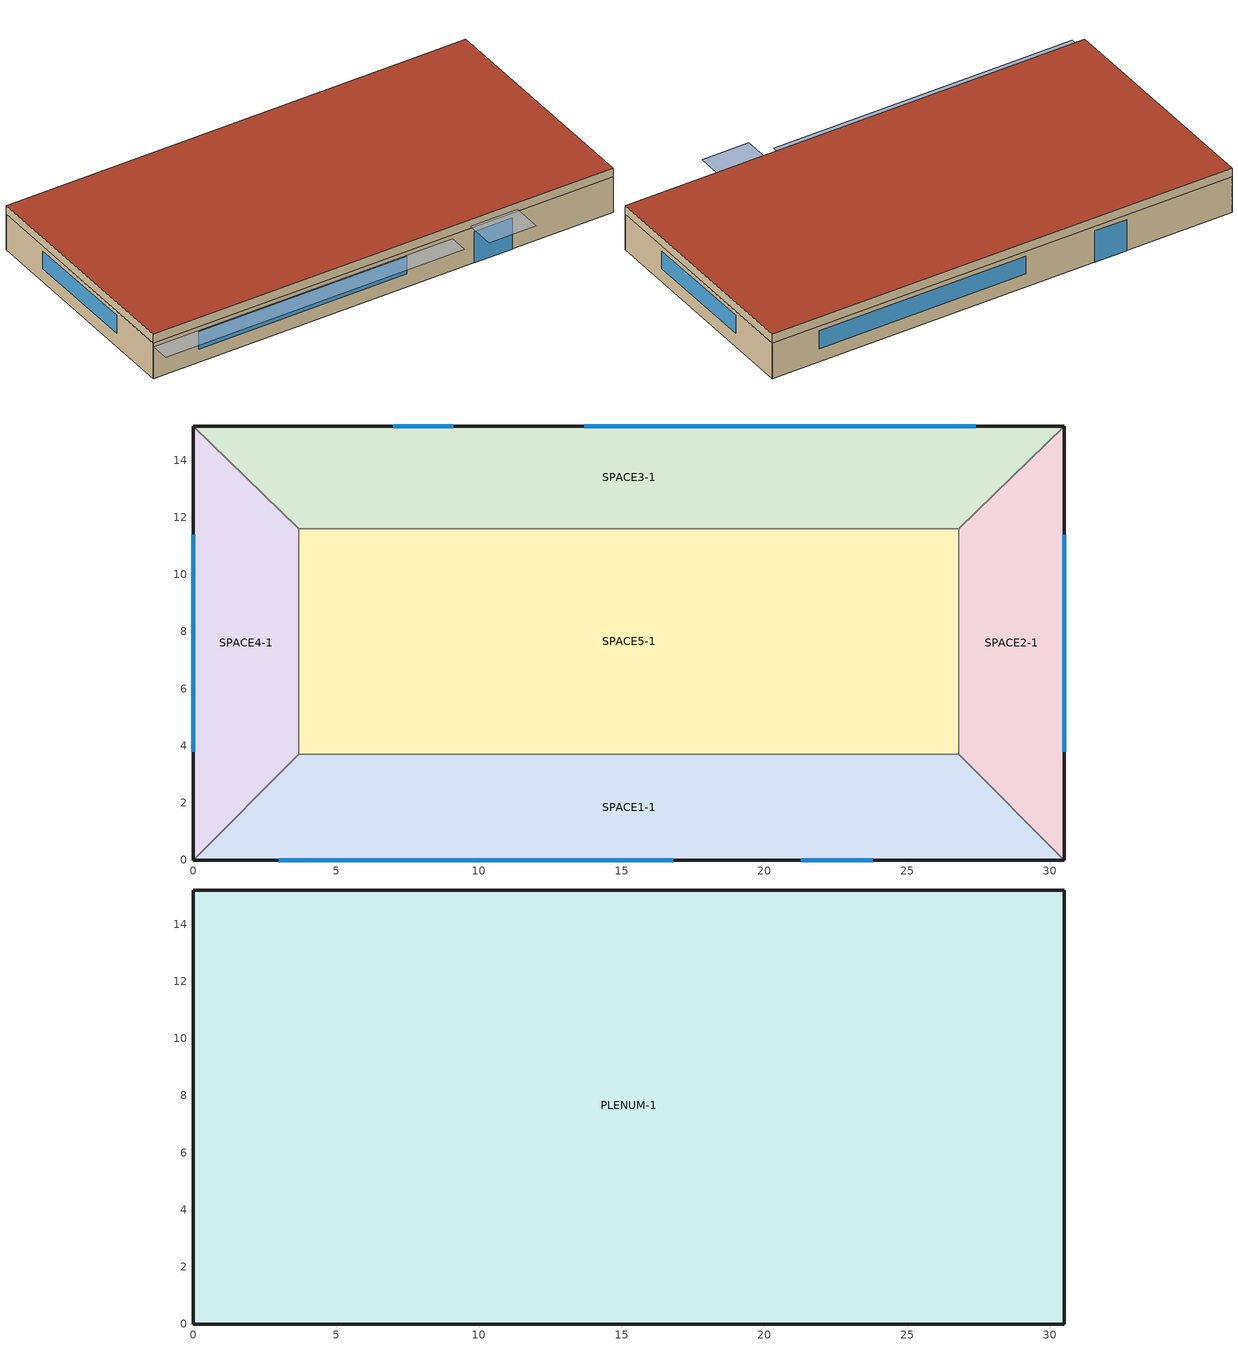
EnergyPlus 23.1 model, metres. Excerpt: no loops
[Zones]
SPACE3-1
 floor ground (FLOOR-SLAB-1): 26.8,11.6 3.7,11.6 0,15.2 30.5,15.2 z0
 wall outside (WALL-1): 30.5,15.2 0,15.2 z0:2.4
 wall to SPACE2-1 (INT-WALL-1): 26.8,11.6 30.5,15.2 z0:2.4
 wall to SPACE4-1 (INT-WALL-1): 0,15.2 3.7,11.6 z0:2.4
 wall to SPACE5-1 (INT-WALL-1): 3.7,11.6 26.8,11.6 z0:2.4
 window (Sgl Grey 3mm): 9.1,15.2 7,15.2 z0:2.1
 window (Dbl Clr 3mm/13mm Air): 27.4,15.2 13.7,15.2 z0.9:2.1
SPACE1-1
 floor ground (FLOOR-SLAB-1): 26.8,3.7 30.5,0 0,0 3.7,3.7 z0
 wall outside (WALL-1): 0,0 30.5,0 z0:2.4
 wall to SPACE2-1 (INT-WALL-1): 30.5,0 26.8,3.7 z0:2.4
 wall to SPACE4-1 (INT-WALL-1): 3.7,3.7 0,0 z0:2.4
 wall to SPACE5-1 (INT-WALL-1): 26.8,3.7 3.7,3.7 z0:2.4
 window (Sgl Grey 3mm): 21.3,0 23.8,0 z0:2.1
 window (Dbl Clr 3mm/13mm Air): 3,0 16.8,0 z0.9:2.1
SPACE2-1
 floor ground (FLOOR-SLAB-1): 26.8,11.6 30.5,15.2 30.5,0 26.8,3.7 z0
 wall outside (WALL-1): 30.5,0 30.5,15.2 z0:2.4
 wall to SPACE5-1 (INT-WALL-1): 26.8,11.6 26.8,3.7 z0:2.4
 window (Dbl Clr 3mm/13mm Air): 30.5,3.8 30.5,11.4 z0.9:2.1
SPACE4-1
 floor ground (FLOOR-SLAB-1): 3.7,3.7 0,0 0,15.2 3.7,11.6 z0
 wall outside (WALL-1): 0,15.2 0,0 z0:2.4
 wall to SPACE5-1 (INT-WALL-1): 3.7,3.7 3.7,11.6 z0:2.4
 window (Dbl Clr 3mm/13mm Air): 0,11.4 0,3.8 z0.9:2.1
SPACE5-1
 floor ground (FLOOR-SLAB-1): 26.8,11.6 26.8,3.7 3.7,3.7 3.7,11.6 z0
PLENUM-1
 floor to SPACE1-1 (CLNG-1): 26.8,3.7 30.5,0 0,0 3.7,3.7 z2.4
 floor to SPACE2-1 (CLNG-1): 26.8,11.6 30.5,15.2 30.5,0 26.8,3.7 z2.4
 floor to SPACE3-1 (CLNG-1): 26.8,11.6 3.7,11.6 0,15.2 30.5,15.2 z2.4
 floor to SPACE4-1 (CLNG-1): 3.7,3.7 0,0 0,15.2 3.7,11.6 z2.4
 floor to SPACE5-1 (CLNG-1): 26.8,11.6 26.8,3.7 3.7,3.7 3.7,11.6 z2.4
 wall outside (WALL-1): 30.5,15.2 0,15.2 0,0 30.5,0 30.5,15.2 z2.4:3
 roof outside (ROOF-1): 0,15.2 0,0 30.5,0 30.5,15.2 z3
shading: 0,-1.3 0,0 19.8,0 19.8,-1.3 z2.2; 21,-2 21,0 24.1,0 24.1,-2 z2.6
[Building]
Building: Loads convergence tolerance value=0.04; Maximum number of warmup days=25; Minimum number of warmup days=6; North axis=30; Solar distribution=FullExterior; Temperature convergence tolerance value=0.4; Terrain=City
[Site:GroundTemperature:BuildingSurface]
20.03, 20.03, 20.13, 20.3, 20.43, 20.52, 20.62, 20.77, 20.78, 20.55, 20.44, 20.2
[Site:Location]
Chicago Ohare Intl Ap IL USA WMO=725300: Elevation=205; Latitude=41.99; Longitude=-87.91; Time zone=-6
[SizingPeriod:DesignDay] Barometric pressure=98886; Day of month=21; Daylight saving time indicator=No; Humidity condition type=WetBulb; Rain indicator=No; Snow indicator=No; Solar model indicator=ASHRAEClearSky
Name | Daily dry bulb temperature range | Day type | Maximum dry bulb temperature | Month | Sky clearness | Wetbulb or dewpoint at maximum dry bulb | Wind direction | Wind speed
Chicago Ohare Intl Ap Ann Clg 1% Condns DB=>MWB | 10.5 | SummerDesignDay | 31.6 | 7 | 1 | 23 | 230 | 5.2
Chicago Ohare Intl Ap Ann Htg 99% Condns DB | 0 | WinterDesignDay | -16.6 | 1 | 0 | -16.6 | 270 | 4.9
[Construction]
CLNG-1: MAT-CLNG-1
Dbl Clr 3mm/13mm Air: CLEAR 3MM, AIR 13MM, CLEAR 3MM
FLOOR-SLAB-1: CC03
INT-WALL-1: GP02, AL21, GP02
ROOF-1: RG01, BR01, IN46, WD01
Sgl Grey 3mm: GREY 3MM
WALL-1: WD01, PW03, IN02, GP01
[Material] Thermal absorptance=0.9
Name | Conductivity | Density | Roughness | Solar absorptance | Specific heat | Thickness | Visible absorptance
BR01 | 0.162 | 1121 | VeryRough | 0.7 | 1464 | 0.0095 | 0.7
CC03 | 1.31 | 2243 | MediumRough | 0.65 | 837 | 0.1016 | 0.65
GP01 | 0.16 | 801 | MediumSmooth | 0.75 | 837 | 0.0127 | 0.75
GP02 | 0.16 | 801 | MediumSmooth | 0.75 | 837 | 0.0159 | 0.75
IN02 | 0.043 | 10 | Rough | 0.75 | 837 | 0.0901 | 0.75
IN46 | 0.023 | 24 | VeryRough | 0.5 | 1590 | 0.0762 | 0.5
PW03 | 0.115 | 545 | MediumSmooth | 0.78 | 1213 | 0.0127 | 0.78
RG01 | 1.442 | 881 | Rough | 0.65 | 1674 | 0.0127 | 0.65
WD01 | 0.115 | 513 | MediumSmooth | 0.78 | 1381 | 0.0191 | 0.78
[Material:AirGap]
AL21: Thermal resistance=0.157
[Material:NoMass]
MAT-CLNG-1: Roughness=Rough; Solar absorptance=0.65; Thermal absorptance=0.65; Thermal resistance=0.652259; Visible absorptance=0.65
[WindowMaterial:Gas]
AIR 13MM: Gas type=Air; Thickness=0.0127
[WindowMaterial:Glazing] Back side infrared hemispherical emissivity=0.84; Conductivity=0.9; Front side infrared hemispherical emissivity=0.84; Infrared transmittance at normal incidence=0; Optical data type=SpectralAverage; Thickness=0.003
Name | Back side solar reflectance at normal incidence | Back side visible reflectance at normal incidence | Front side solar reflectance at normal incidence | Front side visible reflectance at normal incidence | Solar transmittance at normal incidence | Visible transmittance at normal incidence
CLEAR 3MM | 0.075 | 0.081 | 0.075 | 0.081 | 0.837 | 0.898
GREY 3MM | 0.061 | 0.061 | 0.061 | 0.061 | 0.626 | 0.611
[AvailabilityManager:Scheduled]
VAV Sys 1 Avail: Schedule=FanAvailSched
[CoolingTowerPerformance:CoolTools]
CoolTools CrossFlow Default Tower Model: Maximum approach temperature=11.1111; Maximum inlet air wet bulb temperature=26.6667; Maximum range temperature=11.1111; Maximum water flow rate ratio=1.25; Minimum approach temperature=1.1111; Minimum inlet air wet bulb temperature=-1; Minimum range temperature=1.1111; Minimum water flow rate ratio=0.75; Coefficient 1=0.520497; Coefficient 2=-10.617; Coefficient 3=10.7293; Coefficient 4=-2.74988; Coefficient 5=4.7363; Coefficient 6=-8.2576; Coefficient 7=1.57641; Coefficient 8=6.5112; Coefficient 9=1.50434; Coefficient 10=-3.28885; Coefficient 11=0.0257786; Coefficient 12=0.182464; Coefficient 13=-0.0818947; Coefficient 14=-0.21501; Coefficient 15=0.0186741; Coefficient 16=0.0536824; Coefficient 17=-0.00270969; Coefficient 18=0.00112277; Coefficient 19=-0.00127758; Coefficient 20=7.60421e-05; Coefficient 21=1.436; Coefficient 22=-0.51987; Coefficient 23=0.11734; Coefficient 24=1.50493; Coefficient 25=-0.135899; Coefficient 26=-0.152578; Coefficient 27=-0.0533844; Coefficient 28=0.00493295; Coefficient 29=-0.0079626; Coefficient 30=0.00022262; Coefficient 31=-0.0543952; Coefficient 32=0.00474267; Coefficient 33=-0.0185855; Coefficient 34=0.00115668; Coefficient 35=0.000807371
[ElectricEquipment] Design level calculation method=EquipmentLevel; Fraction latent=0; Fraction lost=0; Fraction radiant=0.3; Schedule=EQUIP-1
Name | Design level | Zone or zonelist or space or spacelist
SPACE1-1 ElecEq 1 | 1056 | SPACE1-1
SPACE2-1 ElecEq 1 | 456 | SPACE2-1
SPACE3-1 ElecEq 1 | 1056 | SPACE3-1
SPACE4-1 ElecEq 1 | 456 | SPACE4-1
SPACE5-1 ElecEq 1 | 1976 | SPACE5-1
[Lights] Design level calculation method=LightingLevel; End use subcategory=GeneralLights; Fraction radiant=0.59; Fraction replaceable=0; Fraction visible=0.2; Return air fraction=0.2; Schedule=LIGHTS-1
Name | Lighting level | Zone or zonelist or space or spacelist
SPACE1-1 Lights 1 | 1584 | SPACE1-1
SPACE2-1 Lights 1 | 684 | SPACE2-1
SPACE3-1 Lights 1 | 1584 | SPACE3-1
SPACE4-1 Lights 1 | 684 | SPACE4-1
SPACE5-1 Lights 1 | 2964 | SPACE5-1
[People] Activity level schedule=ActSchd; Fraction radiant=0.3; Number of people calculation method=People; Number of people schedule=OCCUPY-1
Name | Number of people | Zone or zonelist or space or spacelist
SPACE1-1 People 1 | 11 | SPACE1-1
SPACE2-1 People 1 | 5 | SPACE2-1
SPACE3-1 People 1 | 11 | SPACE3-1
SPACE4-1 People 1 | 5 | SPACE4-1
SPACE5-1 People 1 | 20 | SPACE5-1
[SetpointManager:Scheduled] Control variable=Temperature
Name | Schedule | Setpoint node or nodelist
Chilled Water Loop Setpoint Manager | CW Loop Temp Schedule | Chilled Water Loop Setpoint Node List
Hot Water Loop Setpoint Manager | HW Loop Temp Schedule | Hot Water Loop Setpoint Node List
Supply Air Temp Manager 1 | Seasonal Reset Supply Air Temp Sch | Supply Air Temp Nodes 1
[Zone] Multiplier=1; Type=1
Name | Ceiling height | Volume
PLENUM-1 | 0.6096 | 283.2
SPACE1-1; SPACE3-1 | 2.4384 | 239.247
SPACE2-1; SPACE4-1 | 2.4384 | 103.311
SPACE5-1 | 2.4384 | 447.683
[ZoneInfiltration:DesignFlowRate] Constant term coefficient=0; Design flow rate calculation method=Flow/Zone; Schedule=INFIL-SCH; Temperature term coefficient=0; Velocity squared term coefficient=0; Velocity term coefficient=0.2237
Name | Design flow rate | Zone or zonelist or space or spacelist
SPACE1-1 Infil 1 | 0.0167 | SPACE1-1
SPACE2-1 Infil 1 | 0.00717 | SPACE2-1
SPACE3-1 Infil 1 | 0.0167 | SPACE3-1
SPACE4-1 Infil 1 | 0.00717 | SPACE4-1
SPACE5-1 Infil 1 | 0.031089 | SPACE5-1
[Schedule:Compact]
ActSchd: Through: 12/31, For: AllDays, Until: 24:00, 117.24
CW Loop Temp Schedule: Through: 12/31, For: AllDays, Until: 24:00, 7.22
EQUIP-1: Through: 12/31, For: WinterDesignDay, Until: 24:00, 0.2, For: WeekEnds, Until: 24:00, 0.2, For: Holidays, Until: 24:00, 0.2, For: AllOtherDays, Until:  8:00, 0.02, Until:  9:00, 0.4, Until: 14:00, 0.9, Until: 15:00, 0.8, Until: 16:00, 0.7, Until: 18:00, 0.5, Until: 20:00, 0.3, Until: 24:00, 0.02
FanAvailSched: Through: 3/31, For: AllDays, Until: 24:00, 1, Through: 9/30, For: SummerDesignDay, Until: 24:00, 1, For: WinterDesignDay, Until: 24:00, 1, For: WeekDays, Until:  7:00, 0, Until: 17:00, 1, Until: 24:00, 0, For: AllOtherDays, Until: 24:00, 0, Through: 12/31, For: AllDays, Until: 24:00, 1
HW Loop Temp Schedule: Through: 12/31, For: AllDays, Until: 24:00, 82
INFIL-SCH: Through: 3/31, For: AllDays, Until: 24:00, 1, Through: 10/31, For: AllDays, Until: 24:00, 0, Through: 12/31, For: AllDays, Until: 24:00, 1
LIGHTS-1: Through: 12/31, For: WinterDesignDay, Until: 24:00, 0.05, For: WeekEnds, Until: 24:00, 0.05, For: Holidays, Until: 24:00, 0.05, For: AllOtherDays, Until:  8:00, 0.05, Until:  9:00, 0.9, Until: 10:00, 0.95, Until: 11:00, 1, Until: 12:00, 0.95, Until: 13:00, 0.8, Until: 14:00, 0.9, Until: 18:00, 1, Until: 19:00, 0.6, Until: 21:00, 0.2, Until: 24:00, 0.05
OCCUPY-1: Through: 12/31, For: WinterDesignDay, Until: 24:00, 0, For: WeekEnds, Until: 24:00, 0, For: Holidays, Until: 24:00, 0, For: AllOtherDays, Until: 10:00, 0, Until: 11:00, 1, Until: 12:00, 0.8, Until: 13:00, 0.4, Until: 15:00, 1, Until: 17:00, 0.9, Until: 24:00, 0
Seasonal Reset Supply Air Temp Sch: Through: 3/31, For: AllDays, Until: 24:00, 13, Through: 9/30, For: AllDays, Until: 24:00, 16, Through: 12/31, For: AllDays, Until: 24:00, 13
